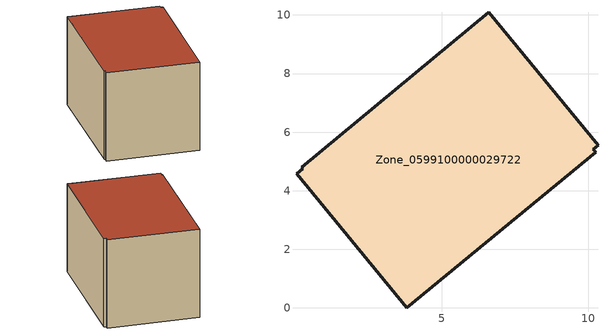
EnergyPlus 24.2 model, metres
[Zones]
Zone_0599100000029722
 floor ground (C_G): 10.33,5.56 10.17,5.42 10.26,5.31 3.79,0 0.03,4.58 0.25,4.75 0.22,4.79 6.59,10.1 z2.99
 wall outside (C_F): 10.17,5.42 10.33,5.56 6.59,10.1 0.22,4.79 0.25,4.75 0.03,4.58 3.79,0 10.26,5.31 10.17,5.42 z2.99:8.93
 roof outside (C_R): 0.03,4.58 3.79,0 10.26,5.31 10.17,5.42 10.33,5.56 6.59,10.1 0.22,4.79 0.25,4.75 z8.93
[BUILDING]
Pand.0599100000029722: North Axis=0; Terrain=City; Loads Convergence Tolerance Value=0.04; Temperature Convergence Tolerance Value=0.4; Solar Distribution=FullExterior; Maximum Number of Warmup Days=25; Minimum Number of Warmup Days=1
[Site:Location]
Rotterdam.The.Hague.AP_ZH_NLD Design_Conditions: Latitude=51.96; Longitude=4.45; Time Zone=1; Elevation=-4.5
[SITE:GROUNDTEMPERATURE:BUILDINGSURFACE]
18, 18, 18, 18, 18, 18, 18, 18, 18, 18, 18, 18
[MATERIAL] Thermal Absorptance=0.9; Solar Absorptance=0.7; Visible Absorptance=0.7
Name | Roughness | Thickness | Conductivity | Density | Specific Heat
G.TI.1946-1964 | MediumSmooth | 0.15 | 1 | 540 | 1210
F.TI.1946-1964 | Rough | 0.3 | 0.857143 | 1920 | 840
R.TI.1946-1964 | MediumRough | 0.2 | 0.277778 | 1500 | 1000
[CONSTRUCTION]
C_G: G.TI.1946-1964
C_F: F.TI.1946-1964
C_R: R.TI.1946-1964
[ZONE]
Zone_0599100000029722: Type=1; Multiplier=1; Ceiling Height=Autocalculate; Volume=Autocalculate; Floor Area=autocalculate; Part of Total Floor Area=Yes
[ZONEINFILTRATION:DESIGNFLOWRATE]
Infil_Zone_0599100000029722: Zone or ZoneList or Space or SpaceList=Zone_0599100000029722; Schedule=AlwaysOn; Design Flow Rate Calculation Method=Flow/Area; Flow Rate per Floor Area=0.003; Constant Term Coefficient=1; Temperature Term Coefficient=0; Velocity Term Coefficient=0; Velocity Squared Term Coefficient=0
[HVACTEMPLATE:ZONE:IDEALLOADSAIRSYSTEM]
Zone_0599100000029722: Maximum Heating Supply Air Temperature=50; Minimum Cooling Supply Air Temperature=13; Maximum Heating Supply Air Humidity Ratio=0.0156; Minimum Cooling Supply Air Humidity Ratio=0.0077; Heating Limit=NoLimit; Cooling Limit=NoLimit; Dehumidification Control Type=ConstantSensibleHeatRatio; Cooling Sensible Heat Ratio=0.7; Dehumidification Setpoint=60; Humidification Control Type=None; Humidification Setpoint=30; Outdoor Air Method=None; Outdoor Air Flow Rate per Person=0.00944; Outdoor Air Flow Rate per Zone Floor Area=0; Outdoor Air Flow Rate per Zone=0; Demand Controlled Ventilation Type=None; Outdoor Air Economizer Type=NoEconomizer; Heat Recovery Type=None; Sensible Heat Recovery Effectiveness=0.7; Latent Heat Recovery Effectiveness=0.65
[ZONECONTROL:THERMOSTAT]
ThermostatControl_Zone_0599100000029722: Zone or ZoneList=Zone_0599100000029722; Control Type Schedule=DualSetpointControlType; Control 1=Thermostat_Zone_0599100000029722; Temperature Difference Between Cutout And Setpoint=0
[THERMOSTATSETPOINT:DUALSETPOINT]
Thermostat_Zone_0599100000029722: Heating Setpoint Temperature Schedule=HeatingSetpoint_Zone_0599100000029722; Cooling Setpoint Temperature Schedule=CoolingSetpoint_Zone_0599100000029722
[SCHEDULE:COMPACT]
HeatingSetpoint_Zone_0599100000029722: Through: 12/31, For: AllDays, Until: 24:00, 21
CoolingSetpoint_Zone_0599100000029722: Through: 12/31, For: AllDays, Until: 24:00, 24
DualSetpointControlType: Through: 12/31, For: AllDays, Until: 24:00, 4
AlwaysOn: Through: 12/31, For: AllDays, Until: 24:00, 1
